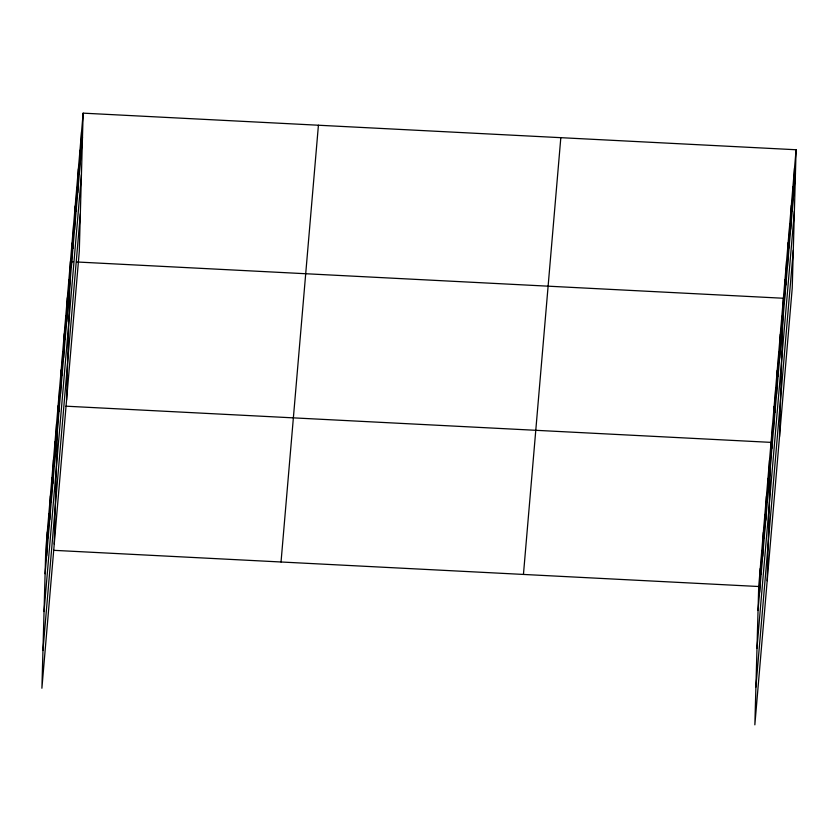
<?xml version="1.0" encoding="UTF-8"?>
<svg xmlns="http://www.w3.org/2000/svg" width="838" height="838" viewBox="0 0 838 838"><rect width="100%" height="100%" fill="white"/><g stroke="black" fill="none" stroke-linecap="round" stroke-linejoin="round"><path stroke-width="1.26" d="M46.645 555.73L47.305 531.9M48.185 537.713L48.845 513.883M49.725 519.707L50.395 495.866M51.265 501.69L51.935 477.849M52.804 483.673L53.475 459.832M54.355 465.656L55.015 441.815M55.895 447.639L56.555 423.798M54.24 544.113L58.105 405.781M58.974 411.605L59.645 387.764M60.525 393.588L61.184 369.747M62.064 375.571L62.724 351.73M63.604 357.554L64.275 333.713M65.144 339.537L65.814 315.696M66.684 321.52L67.354 297.689M68.234 303.503L68.894 279.672M66.579 399.988L70.434 261.655L73.053 261.781M71.366 266.924L72.026 243.093M72.948 248.362L73.618 224.532M74.54 229.801L75.2 205.959M76.132 211.239L76.792 187.398M77.714 192.677L78.384 168.836M79.306 174.115L79.966 150.274M80.898 155.554L81.558 131.713M83.151 113.151L79.285 251.484L41.9 688.249L45.765 549.917L83.151 113.151L796.1 149.751L792.235 288.083L754.849 724.849L758.715 586.516L796.1 149.751M759.595 592.34L760.255 568.499M761.134 574.323L761.794 550.482M762.674 556.306L763.345 532.465M764.214 538.289L764.885 514.448M765.764 520.272L766.424 496.431M767.304 502.255L767.964 478.414M768.844 484.238L769.514 460.397M767.189 580.713L771.054 442.38L65.94 406.189M771.924 448.204L772.594 424.363M773.474 430.187L774.134 406.357M775.014 412.17L775.674 388.34M776.554 394.153L777.224 370.323M778.093 376.136L778.764 352.306M779.644 358.119L780.304 334.289M781.184 340.113L781.844 316.272M779.529 436.588L783.394 298.255L76.97 261.99M784.316 303.534L784.976 279.693M785.897 284.962L786.568 261.131M787.49 266.4L788.16 242.57M789.082 247.839L789.742 224.008M790.663 229.277L791.334 205.446M792.256 210.715L792.926 186.884M793.848 192.153L794.508 168.323M45.095 573.747L82.48 136.992M44.047 611.53L81.433 174.775M42.958 650.466L80.343 213.7M281.034 561.994L318.419 125.229M523.446 574.439L560.821 137.673M758.044 610.357L795.43 173.592M756.997 648.141L794.382 211.375M755.907 687.066L793.293 250.3M53.611 550.315L758.715 586.516"/></g></svg>
